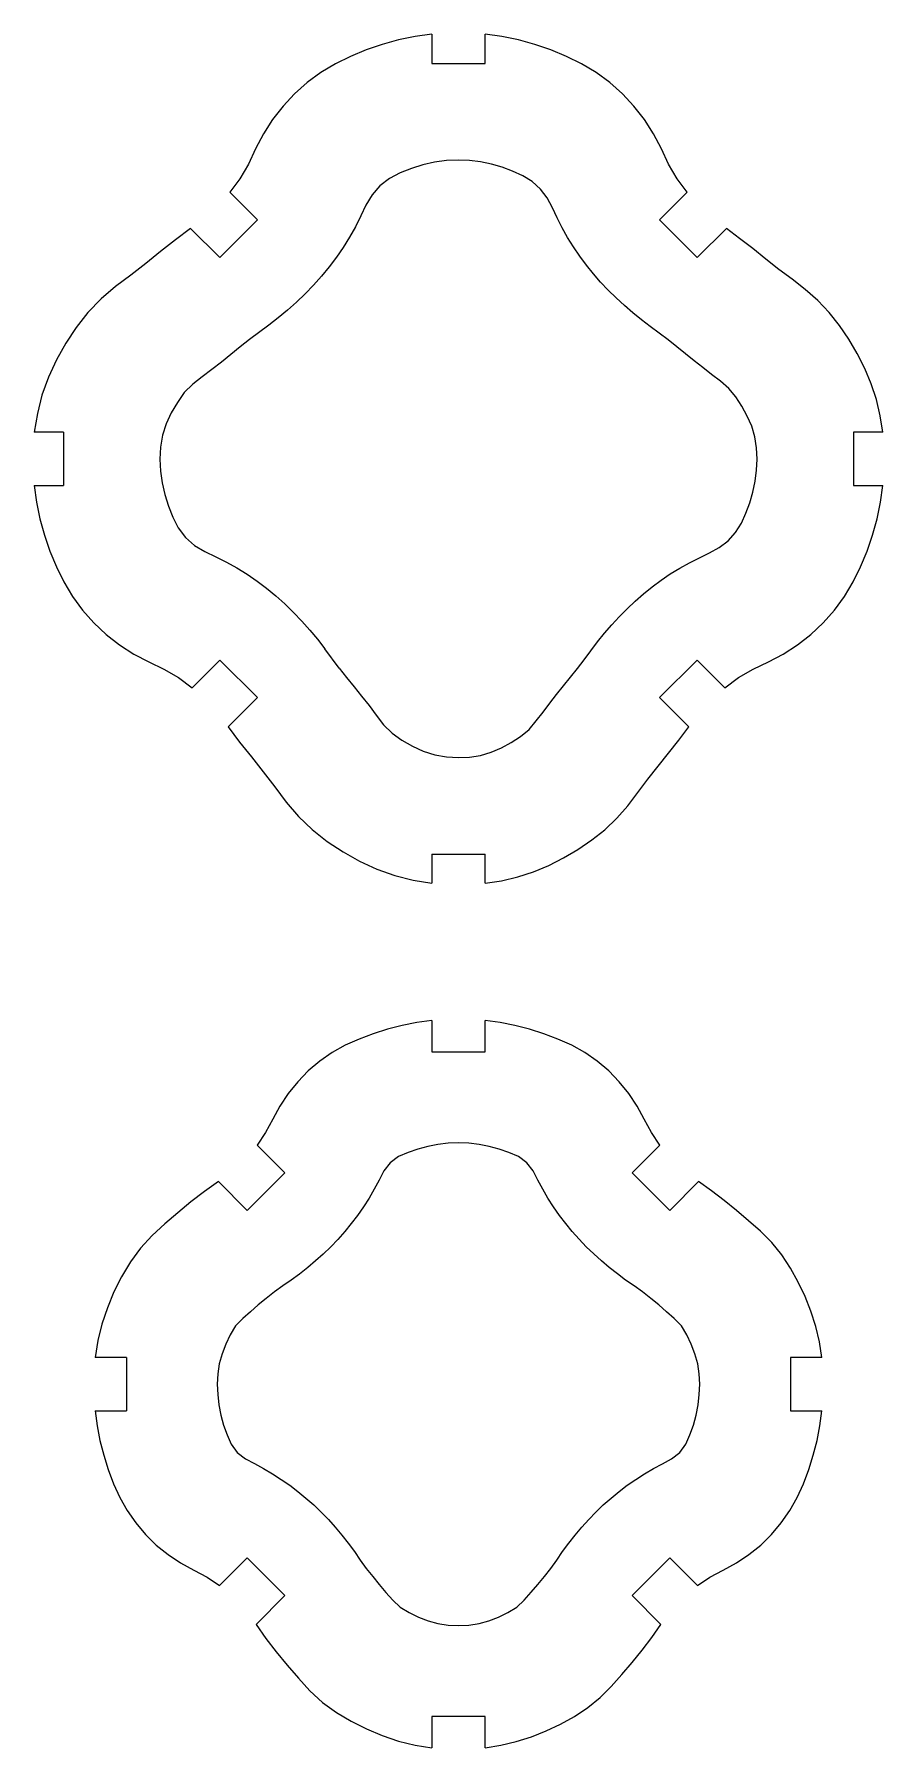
# Model space of a CAD drawing. Extents: x -203 to 90, y -279 to 286.
# Drawn here: x -26.2 to 2.2, y -148.3 to -90.9 of the extents above; entities that cross this region are included whole.
import ezdxf

# ---------------------------------------------------------------- set-up
doc = ezdxf.new("R2010")
doc.units = 0
doc.header["$MEASUREMENT"] = 0
doc.layers.get('0').update_dxf_attribs({"linetype": 'CONTINUOUS'})

msp = doc.modelspace()

# ---------------------------------------------------------------- linework, layer by layer
for p, q in [((-14.024, -91.121), (-14.571, -91.272)), ((-13.468, -91.013), (-14.024, -91.121)), ((-12.906, -90.933), (-13.468, -91.013)), ((-12.906, -90.933), (-12.906, -91.909)), ((-10.563, -91.013), (-11.125, -90.933)), ((-11.125, -91.909), (-11.125, -90.933)), ((-10.007, -91.121), (-10.563, -91.013)), ((-9.46, -91.272), (-10.007, -91.121)), ((-15.63, -91.674), (-16.138, -91.925)), ((-15.107, -91.456), (-15.63, -91.674)), ((-14.571, -91.272), (-15.107, -91.456)), ((-8.924, -91.456), (-9.46, -91.272)), ((-8.401, -91.674), (-8.924, -91.456)), ((-7.893, -91.925), (-8.401, -91.674)), ((-16.625, -92.215), (-17.082, -92.551)), ((-16.138, -91.925), (-16.625, -92.215)), ((-12.906, -91.909), (-11.125, -91.909)), ((-7.406, -92.215), (-7.893, -91.925)), ((-6.949, -92.551), (-7.406, -92.215)), ((-17.506, -92.928), (-17.893, -93.342)), ((-17.082, -92.551), (-17.506, -92.928)), ((-6.525, -92.928), (-6.949, -92.551)), ((-6.138, -93.342), (-6.525, -92.928)), ((-17.893, -93.342), (-18.242, -93.789)), ((-5.789, -93.789), (-6.138, -93.342)), ((-18.242, -93.789), (-18.55, -94.264)), ((-5.481, -94.265), (-5.789, -93.789)), ((-18.55, -94.264), (-18.812, -94.767)), ((-5.218, -94.767), (-5.481, -94.265)), ((-18.812, -94.767), (-19.055, -95.279)), ((-12.816, -95.217), (-13.209, -95.305)), ((-12.417, -95.163), (-12.816, -95.217)), ((-12.015, -95.144), (-12.417, -95.163)), ((-11.644, -95.16), (-12.015, -95.144)), ((-11.274, -95.207), (-11.644, -95.16)), ((-10.91, -95.283), (-11.274, -95.207)), ((-4.976, -95.279), (-5.218, -94.767)), ((-19.341, -95.769), (-19.679, -96.224)), ((-19.055, -95.279), (-19.341, -95.769)), ((-14.325, -95.76), (-14.646, -96.003)), ((-13.967, -95.575), (-14.325, -95.76)), ((-13.593, -95.426), (-13.967, -95.575)), ((-13.209, -95.305), (-13.593, -95.426)), ((-10.552, -95.387), (-10.91, -95.283)), ((-10.203, -95.516), (-10.552, -95.387)), ((-9.864, -95.67), (-10.203, -95.516)), ((-9.548, -95.868), (-9.864, -95.67)), ((-4.69, -95.769), (-4.976, -95.279)), ((-4.352, -96.224), (-4.69, -95.769)), ((-18.752, -97.151), (-19.679, -96.224)), ((-14.911, -96.305), (-15.117, -96.651)), ((-14.646, -96.003), (-14.911, -96.305)), ((-9.271, -96.117), (-9.548, -95.868)), ((-9.047, -96.415), (-9.271, -96.117)), ((-4.352, -96.224), (-5.279, -97.151)), ((-15.117, -96.651), (-15.289, -97.015)), ((-8.871, -96.743), (-9.047, -96.415)), ((-8.707, -97.078), (-8.871, -96.743)), ((-20.989, -97.433), (-21.498, -97.814)), ((-20.989, -97.433), (-20.012, -98.41)), ((-20.012, -98.41), (-18.752, -97.151)), ((-15.469, -97.375), (-15.666, -97.726)), ((-15.289, -97.015), (-15.469, -97.375)), ((-8.54, -97.411), (-8.707, -97.078)), ((-8.361, -97.736), (-8.54, -97.411)), ((-5.279, -97.151), (-4.019, -98.41)), ((-4.019, -98.41), (-3.042, -97.433)), ((-2.596, -97.766), (-3.042, -97.433)), ((-21.498, -97.814), (-21.997, -98.209)), ((-15.878, -98.068), (-16.106, -98.401)), ((-15.666, -97.726), (-15.878, -98.068)), ((-8.164, -98.053), (-8.361, -97.736)), ((-7.954, -98.36), (-8.164, -98.053)), ((-2.158, -98.109), (-2.596, -97.766)), ((-22.493, -98.608), (-22.998, -98.995)), ((-21.997, -98.209), (-22.493, -98.608)), ((-16.106, -98.401), (-16.348, -98.722)), ((-7.732, -98.659), (-7.954, -98.36)), ((-7.498, -98.949), (-7.732, -98.659)), ((-1.724, -98.459), (-2.158, -98.109)), ((-1.287, -98.804), (-1.724, -98.459)), ((-22.998, -98.995), (-23.507, -99.377)), ((-16.604, -99.033), (-16.872, -99.333)), ((-16.348, -98.722), (-16.604, -99.033)), ((-7.253, -99.23), (-7.498, -98.949)), ((-6.998, -99.501), (-7.253, -99.23)), ((-0.841, -99.137), (-1.287, -98.804)), ((-0.399, -99.476), (-0.841, -99.137)), ((-23.992, -99.788), (-24.432, -100.248)), ((-23.507, -99.377), (-23.992, -99.788)), ((-17.153, -99.622), (-17.444, -99.9)), ((-16.872, -99.333), (-17.153, -99.622)), ((-6.733, -99.763), (-6.998, -99.501)), ((-6.459, -100.015), (-6.733, -99.763)), ((0.019, -99.843), (-0.399, -99.476)), ((-24.432, -100.248), (-24.823, -100.75)), ((-17.745, -100.167), (-18.055, -100.424)), ((-17.444, -99.9), (-17.745, -100.167)), ((-6.177, -100.259), (-6.459, -100.015)), ((-5.888, -100.494), (-6.177, -100.259)), ((0.401, -100.249), (0.019, -99.843)), ((0.746, -100.686), (0.401, -100.249)), ((-24.823, -100.75), (-25.175, -101.28)), ((-18.373, -100.671), (-19.018, -101.154)), ((-18.055, -100.424), (-18.373, -100.671)), ((-5.593, -100.72), (-5.888, -100.494)), ((-5.293, -100.94), (-5.593, -100.72)), ((-4.996, -101.165), (-5.293, -100.94)), ((1.06, -101.146), (0.746, -100.686)), ((-25.175, -101.28), (-25.488, -101.834)), ((-19.334, -101.402), (-19.647, -101.656)), ((-19.018, -101.154), (-19.334, -101.402)), ((-4.704, -101.397), (-4.996, -101.165)), ((-4.415, -101.631), (-4.704, -101.397)), ((1.345, -101.624), (1.06, -101.146)), ((-25.488, -101.834), (-25.755, -102.412)), ((-19.961, -101.908), (-20.278, -102.156)), ((-19.647, -101.656), (-19.961, -101.908)), ((-4.124, -101.864), (-4.415, -101.631)), ((-3.832, -102.094), (-4.124, -101.864)), ((-3.536, -102.32), (-3.832, -102.094)), ((1.597, -102.121), (1.345, -101.624)), ((-25.755, -102.412), (-25.972, -103.011)), ((-20.918, -102.645), (-21.201, -102.931)), ((-20.6, -102.397), (-20.918, -102.645)), ((-20.278, -102.156), (-20.6, -102.397)), ((-3.239, -102.545), (-3.536, -102.32)), ((-2.957, -102.788), (-3.239, -102.545)), ((1.811, -102.634), (1.597, -102.121)), ((1.984, -103.164), (1.811, -102.634)), ((-25.972, -103.011), (-26.124, -103.628)), ((-21.435, -103.259), (-21.637, -103.607)), ((-21.201, -102.931), (-21.435, -103.259)), ((-2.721, -103.076), (-2.957, -102.788)), ((-2.518, -103.388), (-2.721, -103.076)), ((2.112, -103.706), (1.984, -103.164)), ((-26.124, -103.628), (-26.227, -104.256)), ((-21.637, -103.607), (-21.807, -103.972)), ((-2.339, -103.714), (-2.518, -103.388)), ((-2.192, -104.057), (-2.339, -103.714)), ((2.196, -104.256), (2.112, -103.706)), ((-25.253, -104.256), (-26.227, -104.256)), ((-25.253, -104.256), (-25.253, -106.037)), ((-21.93, -104.355), (-21.999, -104.752)), ((-21.807, -103.972), (-21.93, -104.355)), ((-2.087, -104.414), (-2.192, -104.057)), ((1.222, -104.256), (1.222, -106.037)), ((2.196, -104.256), (1.222, -104.256)), ((-21.999, -104.752), (-22.018, -105.154)), ((-2.029, -104.782), (-2.087, -104.414)), ((-2.013, -105.154), (-2.029, -104.782)), ((-22.018, -105.154), (-21.999, -105.556)), ((-2.075, -105.895), (-2.029, -105.525)), ((-2.029, -105.525), (-2.013, -105.154)), ((-26.229, -106.037), (-25.253, -106.037)), ((-26.229, -106.037), (-26.15, -106.599)), ((-21.999, -105.556), (-21.945, -105.954)), ((-21.945, -105.954), (-21.857, -106.347)), ((-2.151, -106.259), (-2.075, -105.895)), ((1.222, -106.037), (2.198, -106.037)), ((2.119, -106.599), (2.198, -106.037)), ((-26.15, -106.599), (-26.041, -107.155)), ((-21.857, -106.347), (-21.736, -106.73)), ((-2.385, -106.965), (-2.255, -106.616)), ((-2.255, -106.616), (-2.151, -106.259)), ((2.01, -107.155), (2.119, -106.599)), ((-26.041, -107.155), (-25.89, -107.702)), ((-21.736, -106.73), (-21.588, -107.104)), ((-21.588, -107.104), (-21.403, -107.462)), ((-2.538, -107.304), (-2.385, -106.965)), ((1.86, -107.702), (2.01, -107.155)), ((-25.89, -107.702), (-25.706, -108.238)), ((-21.403, -107.462), (-21.159, -107.782)), ((-21.159, -107.782), (-20.858, -108.048)), ((-2.985, -107.896), (-2.736, -107.619)), ((-2.736, -107.619), (-2.538, -107.304)), ((1.675, -108.238), (1.86, -107.702)), ((-25.706, -108.238), (-25.488, -108.761)), ((-20.858, -108.048), (-20.512, -108.253)), ((-20.512, -108.253), (-20.148, -108.425)), ((-3.945, -108.46), (-3.61, -108.296)), ((-3.61, -108.296), (-3.282, -108.12)), ((-3.282, -108.12), (-2.985, -107.896)), ((1.457, -108.761), (1.675, -108.238)), ((-25.488, -108.761), (-25.237, -109.27)), ((-20.148, -108.425), (-19.789, -108.605)), ((-19.789, -108.605), (-19.438, -108.801)), ((-19.438, -108.801), (-19.096, -109.014)), ((-4.919, -109.002), (-4.603, -108.806)), ((-4.603, -108.806), (-4.278, -108.626)), ((-4.278, -108.626), (-3.945, -108.46)), ((1.206, -109.27), (1.457, -108.761)), ((-25.237, -109.27), (-24.947, -109.757)), ((-19.096, -109.014), (-18.764, -109.241)), ((-18.764, -109.241), (-18.443, -109.483)), ((-18.443, -109.483), (-18.132, -109.739)), ((-5.815, -109.668), (-5.526, -109.435)), ((-5.526, -109.435), (-5.227, -109.212)), ((-5.227, -109.212), (-4.919, -109.002)), ((0.916, -109.757), (1.206, -109.27)), ((-24.947, -109.757), (-24.611, -110.214)), ((-18.132, -109.739), (-17.832, -110.007)), ((-17.832, -110.007), (-17.544, -110.288)), ((-6.367, -110.168), (-6.096, -109.913)), ((-6.096, -109.913), (-5.815, -109.668)), ((0.58, -110.214), (0.916, -109.757)), ((-24.611, -110.214), (-24.235, -110.637)), ((-24.235, -110.637), (-23.821, -111.025)), ((-17.544, -110.288), (-17.266, -110.579)), ((-17.266, -110.579), (-16.998, -110.879)), ((-7.124, -110.988), (-6.881, -110.706)), ((-6.881, -110.706), (-6.628, -110.433)), ((-6.628, -110.433), (-6.367, -110.168)), ((-0.21, -111.025), (0.204, -110.637)), ((0.204, -110.637), (0.58, -110.214)), ((-23.821, -111.025), (-23.374, -111.373)), ((-16.998, -110.879), (-16.742, -111.189)), ((-16.742, -111.189), (-16.496, -111.507)), ((-7.585, -111.572), (-7.359, -111.276)), ((-7.359, -111.276), (-7.124, -110.988)), ((-0.657, -111.373), (-0.21, -111.025)), ((-23.374, -111.373), (-22.898, -111.682)), ((-22.898, -111.682), (-22.395, -111.944)), ((-16.013, -112.151), (-16.496, -111.507)), ((-7.805, -111.872), (-7.585, -111.572)), ((-1.635, -111.944), (-1.133, -111.682)), ((-1.133, -111.682), (-0.657, -111.373)), ((-22.395, -111.944), (-21.883, -112.187)), ((-21.883, -112.187), (-21.394, -112.472)), ((-20.012, -111.883), (-20.938, -112.81)), ((-20.012, -111.883), (-18.752, -113.143)), ((-16.013, -112.151), (-15.765, -112.468)), ((-8.261, -112.46), (-8.03, -112.168)), ((-8.03, -112.168), (-7.805, -111.872)), ((-5.279, -113.143), (-4.019, -111.883)), ((-3.093, -112.81), (-4.019, -111.883)), ((-2.637, -112.472), (-2.148, -112.187)), ((-2.148, -112.187), (-1.635, -111.944)), ((-21.394, -112.472), (-20.938, -112.81)), ((-15.765, -112.468), (-15.511, -112.78)), ((-15.511, -112.78), (-15.26, -113.094)), ((-8.728, -113.039), (-8.495, -112.749)), ((-8.495, -112.749), (-8.261, -112.46)), ((-3.093, -112.81), (-2.637, -112.472)), ((-19.73, -114.121), (-18.752, -113.143)), ((-15.26, -113.094), (-15.012, -113.411)), ((-15.012, -113.411), (-14.77, -113.733)), ((-9.183, -113.628), (-8.958, -113.332)), ((-8.958, -113.332), (-8.728, -113.039)), ((-5.279, -113.143), (-4.301, -114.121)), ((-19.73, -114.121), (-19.348, -114.63)), ((-14.77, -113.733), (-14.523, -114.05)), ((-14.523, -114.05), (-14.237, -114.333)), ((-9.651, -114.206), (-9.408, -113.924)), ((-9.408, -113.924), (-9.183, -113.628)), ((-4.635, -114.567), (-4.301, -114.121)), ((-19.348, -114.63), (-18.953, -115.129)), ((-14.237, -114.333), (-13.909, -114.567)), ((-13.909, -114.567), (-13.561, -114.768)), ((-10.577, -114.824), (-10.251, -114.645)), ((-10.251, -114.645), (-9.939, -114.442)), ((-9.939, -114.442), (-9.651, -114.206)), ((-4.978, -115.005), (-4.635, -114.567)), ((-18.953, -115.129), (-18.554, -115.624)), ((-13.561, -114.768), (-13.196, -114.938)), ((-13.196, -114.938), (-12.813, -115.061)), ((-12.813, -115.061), (-12.417, -115.13)), ((-12.417, -115.13), (-12.015, -115.15)), ((-12.015, -115.15), (-11.644, -115.133)), ((-11.644, -115.133), (-11.276, -115.075)), ((-11.276, -115.075), (-10.919, -114.971)), ((-10.919, -114.971), (-10.577, -114.824)), ((-5.328, -115.438), (-4.978, -115.005)), ((-18.554, -115.624), (-18.168, -116.129)), ((-6.005, -116.321), (-5.673, -115.875)), ((-5.673, -115.875), (-5.328, -115.438)), ((-18.168, -116.129), (-17.785, -116.638)), ((-6.345, -116.763), (-6.005, -116.321)), ((-17.785, -116.638), (-17.374, -117.123)), ((-6.712, -117.181), (-6.345, -116.763)), ((-17.374, -117.123), (-16.914, -117.563)), ((-16.914, -117.563), (-16.413, -117.955)), ((-7.554, -117.909), (-7.117, -117.564)), ((-7.117, -117.564), (-6.712, -117.181)), ((-16.413, -117.955), (-15.882, -118.307)), ((-8.014, -118.223), (-7.554, -117.909)), ((-15.882, -118.307), (-15.328, -118.619)), ((-15.328, -118.619), (-14.751, -118.887)), ((-12.906, -118.385), (-12.906, -119.358)), ((-12.906, -118.385), (-11.125, -118.385)), ((-11.125, -119.358), (-11.125, -118.385)), ((-8.989, -118.76), (-8.493, -118.507)), ((-8.493, -118.507), (-8.014, -118.223)), ((-14.751, -118.887), (-14.152, -119.103)), ((-14.152, -119.103), (-13.534, -119.256)), ((-13.534, -119.256), (-12.906, -119.358)), ((-11.125, -119.358), (-10.574, -119.274)), ((-10.574, -119.274), (-10.032, -119.147)), ((-10.032, -119.147), (-9.503, -118.974)), ((-9.503, -118.974), (-8.989, -118.76)), ((-14.873, -124.394), (-15.346, -124.572)), ((-14.392, -124.242), (-14.873, -124.394)), ((-13.903, -124.116), (-14.392, -124.242)), ((-13.407, -124.022), (-13.903, -124.116)), ((-12.906, -123.953), (-13.407, -124.022)), ((-12.906, -123.953), (-12.906, -125.004)), ((-11.125, -125.004), (-11.125, -123.953)), ((-10.624, -124.022), (-11.125, -123.953)), ((-10.128, -124.116), (-10.624, -124.022)), ((-9.639, -124.242), (-10.128, -124.116)), ((-9.158, -124.394), (-9.639, -124.242)), ((-8.685, -124.572), (-9.158, -124.394)), ((-16.247, -125.028), (-16.662, -125.316)), ((-15.807, -124.78), (-16.247, -125.028)), ((-15.346, -124.572), (-15.807, -124.78)), ((-12.906, -125.004), (-11.125, -125.004)), ((-8.224, -124.78), (-8.685, -124.572)), ((-7.784, -125.028), (-8.224, -124.78)), ((-7.369, -125.316), (-7.784, -125.028)), ((-16.662, -125.316), (-17.047, -125.642)), ((-6.983, -125.642), (-7.369, -125.316)), ((-17.4, -126.004), (-17.718, -126.397)), ((-17.047, -125.642), (-17.4, -126.004)), ((-6.631, -126.004), (-6.983, -125.642)), ((-6.313, -126.397), (-6.631, -126.004)), ((-17.718, -126.397), (-17.997, -126.817)), ((-6.033, -126.817), (-6.313, -126.397)), ((-18.238, -127.261), (-18.476, -127.707)), ((-17.997, -126.817), (-18.238, -127.261)), ((-5.793, -127.261), (-6.033, -126.817)), ((-5.555, -127.707), (-5.793, -127.261)), ((-18.476, -127.707), (-18.759, -128.125)), ((-5.272, -128.125), (-5.555, -127.707)), ((-17.833, -129.051), (-18.759, -128.125)), ((-13.706, -128.373), (-14.023, -128.511)), ((-13.379, -128.259), (-13.706, -128.373)), ((-13.045, -128.169), (-13.379, -128.259)), ((-12.705, -128.103), (-13.045, -128.169)), ((-12.361, -128.061), (-12.705, -128.103)), ((-12.015, -128.047), (-12.361, -128.061)), ((-11.67, -128.061), (-12.015, -128.047)), ((-11.326, -128.103), (-11.67, -128.061)), ((-10.986, -128.169), (-11.326, -128.103)), ((-10.652, -128.259), (-10.986, -128.169)), ((-10.325, -128.373), (-10.652, -128.259)), ((-10.008, -128.511), (-10.325, -128.373)), ((-5.272, -128.125), (-6.198, -129.051)), ((-19.093, -130.31), (-17.833, -129.051)), ((-14.516, -128.988), (-14.674, -129.296)), ((-14.303, -128.715), (-14.516, -128.988)), ((-14.023, -128.511), (-14.303, -128.715)), ((-9.728, -128.715), (-10.008, -128.511)), ((-9.516, -128.988), (-9.728, -128.715)), ((-9.356, -129.296), (-9.516, -128.988)), ((-6.198, -129.051), (-4.938, -130.31)), ((-20.056, -129.347), (-20.526, -129.675)), ((-20.056, -129.347), (-19.093, -130.31)), ((-14.836, -129.602), (-15.012, -129.9)), ((-14.674, -129.296), (-14.836, -129.602)), ((-9.193, -129.601), (-9.356, -129.296)), ((-9.019, -129.9), (-9.193, -129.601)), ((-4.938, -130.31), (-3.974, -129.347)), ((-3.538, -129.651), (-3.974, -129.347)), ((-20.981, -130.025), (-21.422, -130.391)), ((-20.526, -129.675), (-20.981, -130.025)), ((-15.199, -130.192), (-15.397, -130.476)), ((-15.012, -129.9), (-15.199, -130.192)), ((-8.832, -130.192), (-9.019, -129.9)), ((-8.634, -130.476), (-8.832, -130.192)), ((-3.114, -129.974), (-3.538, -129.651)), ((-2.703, -130.312), (-3.114, -129.974)), ((-21.858, -130.764), (-22.282, -131.15)), ((-21.422, -130.391), (-21.858, -130.764)), ((-15.606, -130.752), (-15.826, -131.02)), ((-15.397, -130.476), (-15.606, -130.752)), ((-8.425, -130.752), (-8.634, -130.476)), ((-8.205, -131.019), (-8.425, -130.752)), ((-2.297, -130.657), (-2.703, -130.312)), ((-1.898, -131.009), (-2.297, -130.657)), ((-22.282, -131.15), (-22.67, -131.572)), ((-16.056, -131.279), (-16.295, -131.529)), ((-15.826, -131.02), (-16.056, -131.279)), ((-7.976, -131.278), (-8.205, -131.019)), ((-7.736, -131.528), (-7.976, -131.278)), ((-1.522, -131.386), (-1.898, -131.009)), ((-22.67, -131.572), (-23.008, -132.035)), ((-16.544, -131.77), (-16.801, -132.001)), ((-16.295, -131.529), (-16.544, -131.77)), ((-7.487, -131.769), (-7.736, -131.528)), ((-7.23, -132.001), (-7.487, -131.769)), ((-1.185, -131.799), (-1.522, -131.386)), ((-0.893, -132.244), (-1.185, -131.799)), ((-23.008, -132.035), (-23.301, -132.529)), ((-17.337, -132.44), (-17.617, -132.643)), ((-17.065, -132.225), (-17.337, -132.44)), ((-16.801, -132.001), (-17.065, -132.225)), ((-6.966, -132.225), (-7.23, -132.001)), ((-6.694, -132.439), (-6.966, -132.225)), ((-6.415, -132.644), (-6.694, -132.439)), ((-0.634, -132.71), (-0.893, -132.244)), ((-23.558, -133.041), (-23.78, -133.57)), ((-23.301, -132.529), (-23.558, -133.041)), ((-18.184, -133.041), (-18.456, -133.255)), ((-17.903, -132.839), (-18.184, -133.041)), ((-17.617, -132.643), (-17.903, -132.839)), ((-6.13, -132.841), (-6.415, -132.644)), ((-5.847, -133.041), (-6.13, -132.841)), ((-5.575, -133.254), (-5.847, -133.041)), ((-0.406, -133.191), (-0.634, -132.71)), ((-23.78, -133.57), (-23.962, -134.114)), ((-18.722, -133.477), (-18.984, -133.702)), ((-18.456, -133.255), (-18.722, -133.477)), ((-5.309, -133.477), (-5.575, -133.254)), ((-5.047, -133.703), (-5.309, -133.477)), ((-0.208, -133.686), (-0.406, -133.191)), ((-23.962, -134.114), (-24.097, -134.671)), ((-19.485, -134.18), (-19.662, -134.477)), ((-19.245, -133.93), (-19.485, -134.18)), ((-18.984, -133.702), (-19.245, -133.93)), ((-4.785, -133.929), (-5.047, -133.703)), ((-4.546, -134.18), (-4.785, -133.929)), ((-4.369, -134.477), (-4.546, -134.18)), ((-0.047, -134.193), (-0.208, -133.686)), ((0.075, -134.711), (-0.047, -134.193)), ((-24.097, -134.671), (-24.187, -135.237)), ((-19.813, -134.788), (-19.938, -135.111)), ((-19.662, -134.477), (-19.813, -134.788)), ((-4.218, -134.788), (-4.369, -134.477)), ((-4.093, -135.111), (-4.218, -134.788)), ((0.156, -135.237), (0.075, -134.711)), ((-23.139, -135.237), (-24.187, -135.237)), ((-23.139, -135.237), (-23.139, -137.019)), ((-19.938, -135.111), (-20.029, -135.445)), ((-4.002, -135.445), (-4.093, -135.111)), ((-0.892, -135.237), (-0.892, -137.019)), ((0.156, -135.237), (-0.892, -135.237)), ((-20.081, -135.787), (-20.096, -136.133)), ((-20.029, -135.445), (-20.081, -135.787)), ((-3.95, -135.787), (-4.002, -135.445)), ((-3.935, -136.133), (-3.95, -135.787)), ((-20.096, -136.133), (-20.082, -136.479)), ((-20.082, -136.479), (-20.041, -136.822)), ((-3.99, -136.822), (-3.949, -136.479)), ((-3.949, -136.479), (-3.935, -136.133)), ((-24.19, -137.019), (-23.139, -137.019)), ((-24.19, -137.019), (-24.121, -137.519)), ((-20.041, -136.822), (-19.974, -137.162)), ((-4.056, -137.162), (-3.99, -136.822)), ((-0.892, -137.019), (0.159, -137.019)), ((0.09, -137.519), (0.159, -137.019)), ((-24.121, -137.519), (-24.028, -138.015)), ((-19.974, -137.162), (-19.884, -137.496)), ((-19.884, -137.496), (-19.771, -137.822)), ((-4.26, -137.823), (-4.147, -137.496)), ((-4.147, -137.496), (-4.056, -137.162)), ((-0.003, -138.015), (0.09, -137.519)), ((-24.028, -138.015), (-23.902, -138.505)), ((-19.771, -137.822), (-19.633, -138.14)), ((-19.633, -138.14), (-19.429, -138.419)), ((-4.602, -138.419), (-4.398, -138.14)), ((-4.398, -138.14), (-4.26, -137.823)), ((-0.129, -138.505), (-0.003, -138.015)), ((-23.902, -138.505), (-23.749, -138.986)), ((-19.429, -138.419), (-19.156, -138.632)), ((-19.156, -138.632), (-18.849, -138.789)), ((-18.849, -138.789), (-18.543, -138.952)), ((-5.488, -138.953), (-5.183, -138.79)), ((-5.183, -138.79), (-4.875, -138.631)), ((-4.875, -138.631), (-4.602, -138.419)), ((-0.282, -138.986), (-0.129, -138.505)), ((-23.749, -138.986), (-23.571, -139.459)), ((-18.543, -138.952), (-18.244, -139.127)), ((-18.244, -139.127), (-17.953, -139.314)), ((-17.953, -139.314), (-17.669, -139.512)), ((-6.362, -139.512), (-6.078, -139.314)), ((-6.078, -139.314), (-5.786, -139.128)), ((-5.786, -139.128), (-5.488, -138.953)), ((-0.46, -139.459), (-0.282, -138.986)), ((-23.571, -139.459), (-23.363, -139.919)), ((-23.363, -139.919), (-23.116, -140.36)), ((-17.669, -139.512), (-17.393, -139.721)), ((-17.393, -139.721), (-17.126, -139.941)), ((-17.126, -139.941), (-16.867, -140.171)), ((-7.164, -140.17), (-6.905, -139.941)), ((-6.905, -139.941), (-6.638, -139.721)), ((-6.638, -139.721), (-6.362, -139.512)), ((-0.915, -140.36), (-0.668, -139.919)), ((-0.668, -139.919), (-0.46, -139.459)), ((-23.116, -140.36), (-22.828, -140.775)), ((-16.867, -140.171), (-16.617, -140.41)), ((-16.617, -140.41), (-16.376, -140.659)), ((-7.654, -140.658), (-7.414, -140.41)), ((-7.414, -140.41), (-7.164, -140.17)), ((-1.203, -140.775), (-0.915, -140.36)), ((-22.828, -140.775), (-22.501, -141.16)), ((-16.376, -140.659), (-16.144, -140.916)), ((-16.144, -140.916), (-15.921, -141.18)), ((-8.11, -141.18), (-7.886, -140.915)), ((-7.886, -140.915), (-7.654, -140.658)), ((-1.53, -141.16), (-1.203, -140.775)), ((-22.501, -141.16), (-22.14, -141.513)), ((-22.14, -141.513), (-21.747, -141.831)), ((-15.921, -141.18), (-15.707, -141.451)), ((-15.707, -141.451), (-15.503, -141.732)), ((-8.528, -141.73), (-8.324, -141.451)), ((-8.324, -141.451), (-8.11, -141.18)), ((-2.284, -141.831), (-1.891, -141.513)), ((-1.891, -141.513), (-1.53, -141.16)), ((-21.747, -141.831), (-21.326, -142.11)), ((-21.326, -142.11), (-20.882, -142.351)), ((-19.093, -141.946), (-20.018, -142.872)), ((-19.093, -141.946), (-17.833, -143.205)), ((-15.503, -141.732), (-15.307, -142.017)), ((-15.307, -142.017), (-15.105, -142.297)), ((-8.925, -142.297), (-8.725, -142.015)), ((-8.725, -142.015), (-8.528, -141.73)), ((-6.198, -143.205), (-4.938, -141.946)), ((-4.012, -142.872), (-4.938, -141.946)), ((-3.149, -142.35), (-2.705, -142.11)), ((-2.705, -142.11), (-2.284, -141.831)), ((-20.882, -142.351), (-20.437, -142.589)), ((-20.437, -142.589), (-20.018, -142.872)), ((-15.105, -142.297), (-14.891, -142.569)), ((-14.891, -142.569), (-14.67, -142.835)), ((-14.67, -142.835), (-14.445, -143.098)), ((-9.586, -143.097), (-9.361, -142.835)), ((-9.361, -142.835), (-9.138, -142.57)), ((-9.138, -142.57), (-8.925, -142.297)), ((-4.012, -142.872), (-3.594, -142.589)), ((-3.594, -142.589), (-3.149, -142.35)), ((-18.797, -144.169), (-17.833, -143.205)), ((-14.445, -143.098), (-14.217, -143.359)), ((-14.217, -143.359), (-13.968, -143.598)), ((-10.063, -143.597), (-9.813, -143.359)), ((-9.813, -143.359), (-9.586, -143.097)), ((-6.198, -143.205), (-5.234, -144.169)), ((-13.968, -143.598), (-13.671, -143.775)), ((-13.671, -143.775), (-13.359, -143.926)), ((-13.359, -143.926), (-13.037, -144.05)), ((-10.994, -144.05), (-10.671, -143.925)), ((-10.671, -143.925), (-10.36, -143.775)), ((-10.36, -143.775), (-10.063, -143.597)), ((-18.797, -144.169), (-18.468, -144.639)), ((-13.037, -144.05), (-12.703, -144.142)), ((-12.703, -144.142), (-12.361, -144.194)), ((-12.361, -144.194), (-12.015, -144.209)), ((-12.015, -144.209), (-11.67, -144.194)), ((-11.67, -144.194), (-11.328, -144.142)), ((-11.328, -144.142), (-10.994, -144.05)), ((-5.539, -144.606), (-5.234, -144.169)), ((-18.468, -144.639), (-18.119, -145.093)), ((-18.119, -145.093), (-17.753, -145.535)), ((-6.199, -145.441), (-5.861, -145.03)), ((-5.861, -145.03), (-5.539, -144.606)), ((-17.753, -145.535), (-17.38, -145.97)), ((-6.544, -145.847), (-6.199, -145.441)), ((-17.38, -145.97), (-16.994, -146.394)), ((-7.273, -146.622), (-6.896, -146.246)), ((-6.896, -146.246), (-6.544, -145.847)), ((-16.994, -146.394), (-16.571, -146.782)), ((-16.571, -146.782), (-16.108, -147.121)), ((-7.687, -146.958), (-7.273, -146.622)), ((-16.108, -147.121), (-15.615, -147.413)), ((-15.615, -147.413), (-15.102, -147.671)), ((-11.125, -147.252), (-12.906, -147.252)), ((-12.906, -147.252), (-12.906, -148.3)), ((-11.125, -148.3), (-11.125, -147.252)), ((-8.597, -147.509), (-8.132, -147.251)), ((-8.132, -147.251), (-7.687, -146.958)), ((-15.102, -147.671), (-14.574, -147.892)), ((-14.574, -147.892), (-14.03, -148.075)), ((-10.08, -148.096), (-9.573, -147.935)), ((-9.573, -147.935), (-9.078, -147.738)), ((-9.078, -147.738), (-8.597, -147.509)), ((-14.03, -148.075), (-13.472, -148.209)), ((-13.472, -148.209), (-12.906, -148.3)), ((-11.125, -148.3), (-10.599, -148.219)), ((-10.599, -148.219), (-10.08, -148.096))]:
    msp.add_line(p, q)

doc.saveas('drawing.dxf')
